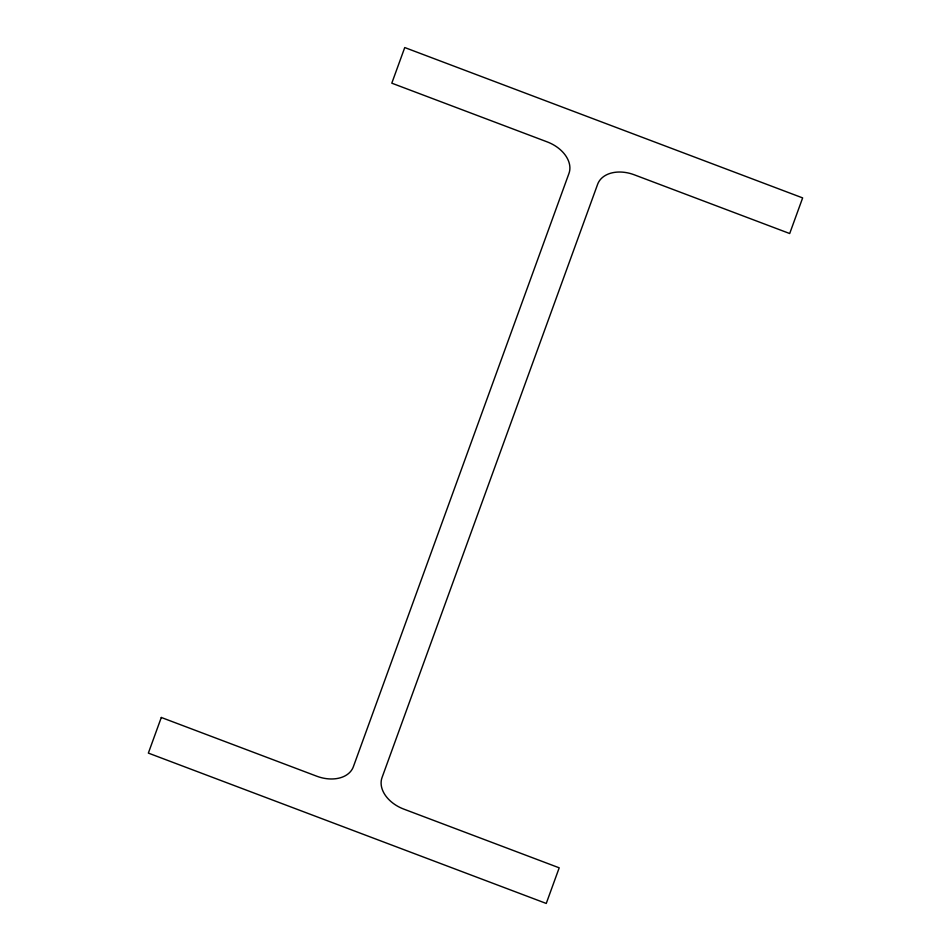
<?xml version="1.0" encoding="UTF-8"?>
<svg xmlns="http://www.w3.org/2000/svg" width="951" height="951" viewBox="0 0 951 951"><rect width="100%" height="100%" fill="white"/><g stroke="black" fill="none" stroke-linecap="round" stroke-linejoin="round"><path stroke-width="1.43" d="M161.301 717.47L148.356 753.097L546.254 903.45L559.2 867.823L403.747 809.087A31.181 21.814 21.4 0 1 382.04 777.561L597.632 184.28A31.181 21.814 21.4 0 1 634.246 174.794L789.699 233.53L802.644 197.903L404.746 47.55L391.8 83.177L547.253 141.913A31.181 21.814 21.4 0 1 568.96 173.439L353.368 766.72A31.181 21.814 21.4 0 1 316.754 776.206L161.301 717.47"/></g></svg>
